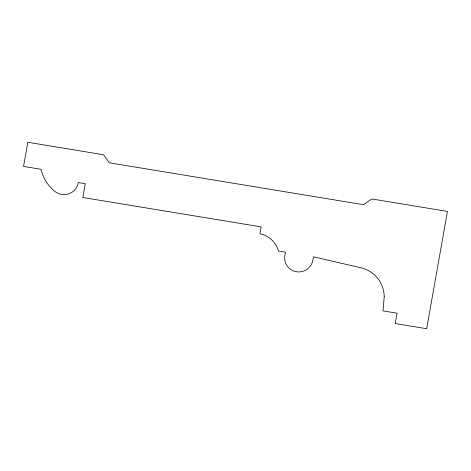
<?xml version="1.0" encoding="UTF-8"?>
<svg xmlns="http://www.w3.org/2000/svg" width="471" height="471" viewBox="0 0 471 471"><rect width="100%" height="100%" fill="white"/><g stroke="black" fill="none" stroke-linecap="round" stroke-linejoin="round"><path stroke-width="0.71" d="M384.212 296.689L383.047 310.884L397.029 313.191L395.198 323.542L426.673 328.729L447.45 211.426L371.749 198.95L363.535 204.697L109.296 162.801L103.526 154.747L27.83 142.271L23.55 166.422L41.036 169.301A40.918 40.241 -13.5 0 0 55.166 191.644A14.336 14.101 -13.5 0 0 78.274 182.542L85.269 183.696L82.825 197.496L261.164 226.887L259.945 233.787A24.463 24.062 -13.5 0 1 278.479 251.043L285.473 252.197L284.861 255.647A14.212 13.977 -13.5 0 0 296.406 271.755A14.212 13.977 -13.5 0 0 312.838 260.257L313.45 256.807L362.54 268.164A30.833 30.327 -13.5 0 1 384.212 296.689"/></g></svg>
